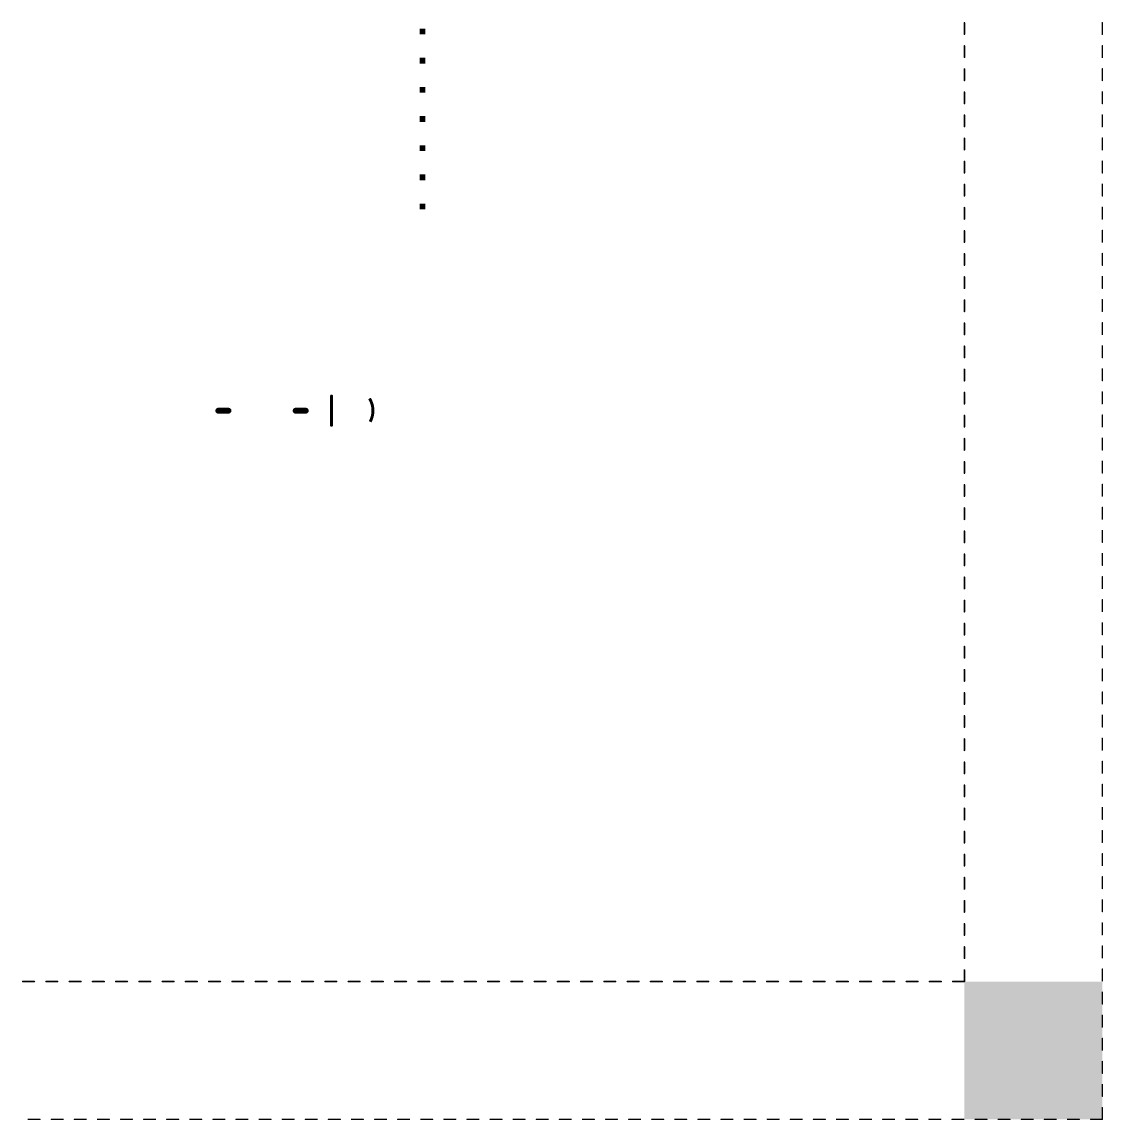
# Model space of a CAD drawing. Extents: x -59 to 133, y -55 to 137.
# Drawn here: x 38.8 to 132.9, y -55.4 to 40.2 of the extents above; entities that cross this region are included whole.
import ezdxf

# ---------------------------------------------------------------- set-up
doc = ezdxf.new("R2010")
doc.units = 0
doc.layers.add('51', color=54, linetype='CONTINUOUS')

# ---------------------------------------------------------------- blocks, each defined once
blk = doc.blocks.new('RECT')
blk.add_solid([(-0.5, -0.5), (0.5, -0.5), (-0.5, 0.5), (0.5, 0.5)])

msp = doc.modelspace()

# ---------------------------------------------------------------- linework, layer by layer
at = {"layer": '51'}
for points, const_width in [([(120.83, 39.1281), (120.83, 40.14)], 0.127), ([(132.83, 40.14), (132.83, 39.1296)], 0.127), ([(120.83, 37.1162), (120.83, 38.1281)], 0.127), ([(132.83, 38.1296), (132.83, 37.1192)], 0.127), ([(120.83, 35.1043), (120.83, 36.1162)], 0.127), ([(132.83, 36.1192), (132.83, 35.1088)], 0.127), ([(120.83, 33.0924), (120.83, 34.1043)], 0.127), ([(132.83, 34.1088), (132.83, 33.0983)], 0.127), ([(120.83, 31.0805), (120.83, 32.0924)], 0.127), ([(132.83, 32.0983), (132.83, 31.0879)], 0.127), ([(120.83, 29.0686), (120.83, 30.0805)], 0.127), ([(132.83, 30.0879), (132.83, 29.0775)], 0.127), ([(120.83, 27.0567), (120.83, 28.0686)], 0.127), ([(132.83, 28.0775), (132.83, 27.0671)], 0.127), ([(120.83, 25.0448), (120.83, 26.0567)], 0.127), ([(132.83, 26.0671), (132.83, 25.0567)], 0.127), ([(120.83, 23.0329), (120.83, 24.0448)], 0.127), ([(132.83, 24.0567), (132.83, 23.0463)], 0.127), ([(120.83, 21.021), (120.83, 22.0329)], 0.127), ([(132.83, 22.0463), (132.83, 21.0358)], 0.127), ([(120.83, 19.009), (120.83, 20.021)], 0.127), ([(132.83, 20.0358), (132.83, 19.0254)], 0.127), ([(120.83, 16.9971), (120.83, 18.009)], 0.127), ([(132.83, 18.0254), (132.83, 17.015)], 0.127), ([(120.83, 14.9852), (120.83, 15.9971)], 0.127), ([(132.83, 16.015), (132.83, 15.0046)], 0.127), ([(120.83, 12.9733), (120.83, 13.9852)], 0.127), ([(132.83, 14.0046), (132.83, 12.9942)], 0.127), ([(120.83, 10.9614), (120.83, 11.9733)], 0.127), ([(132.83, 11.9942), (132.83, 10.9838)], 0.127), ([(120.83, 8.9495), (120.83, 9.9614)], 0.127), ([(132.83, 9.9838), (132.83, 8.9733)], 0.127), ([(65.7352, 7.62), (65.7352, 5.08)], 0.254), ([(120.83, 6.9376), (120.83, 7.9495)], 0.127), ([(132.83, 7.9733), (132.83, 6.9629)], 0.127), ([(55.88, 6.35), (56.769, 6.35)], 0.508), ([(63.5, 6.35), (62.611, 6.35)], 0.508), ([(120.83, 4.9257), (120.83, 5.9376)], 0.127), ([(132.83, 5.9629), (132.83, 4.9525)], 0.127), ([(120.83, 2.9138), (120.83, 3.9257)], 0.127), ([(132.83, 3.9525), (132.83, 2.9421)], 0.127), ([(120.83, 0.9019), (120.83, 1.9138)], 0.127), ([(132.83, 1.9421), (132.83, 0.9317)], 0.127), ([(120.83, -1.11), (120.83, -0.0981)], 0.127), ([(132.83, -0.0683), (132.83, -1.0788)], 0.127), ([(120.83, -3.1219), (120.83, -2.11)], 0.127), ([(132.83, -2.0788), (132.83, -3.0892)], 0.127), ([(120.83, -5.1338), (120.83, -4.1219)], 0.127), ([(132.83, -4.0892), (132.83, -5.0996)], 0.127), ([(120.83, -7.1457), (120.83, -6.1338)], 0.127), ([(132.83, -6.0996), (132.83, -7.11)], 0.127), ([(120.83, -9.1576), (120.83, -8.1457)], 0.127), ([(132.83, -8.11), (132.83, -9.1204)], 0.127), ([(120.83, -11.1695), (120.83, -10.1576)], 0.127), ([(132.83, -10.1204), (132.83, -11.1308)], 0.127), ([(120.83, -13.1814), (120.83, -12.1695)], 0.127), ([(132.83, -12.1308), (132.83, -13.1413)], 0.127), ([(120.83, -15.1933), (120.83, -14.1814)], 0.127), ([(132.83, -14.1413), (132.83, -15.1517)], 0.127), ([(120.83, -17.2052), (120.83, -16.1933)], 0.127), ([(132.83, -16.1517), (132.83, -17.1621)], 0.127), ([(120.83, -19.2171), (120.83, -18.2052)], 0.127), ([(132.83, -18.1621), (132.83, -19.1725)], 0.127), ([(120.83, -21.229), (120.83, -20.2171)], 0.127), ([(132.83, -20.1725), (132.83, -21.1829)], 0.127), ([(120.83, -23.241), (120.83, -22.229)], 0.127), ([(132.83, -22.1829), (132.83, -23.1933)], 0.127), ([(120.83, -25.2529), (120.83, -24.241)], 0.127), ([(132.83, -24.1933), (132.83, -25.2037)], 0.127), ([(120.83, -27.2648), (120.83, -26.2529)], 0.127), ([(132.83, -26.2038), (132.83, -27.2142)], 0.127), ([(120.83, -29.2767), (120.83, -28.2648)], 0.127), ([(132.83, -28.2142), (132.83, -29.2246)], 0.127), ([(120.83, -31.2886), (120.83, -30.2767)], 0.127), ([(132.83, -30.2246), (132.83, -31.235)], 0.127), ([(120.83, -33.3005), (120.83, -32.2886)], 0.127), ([(132.83, -32.235), (132.83, -33.2454)], 0.127), ([(120.83, -35.3124), (120.83, -34.3005)], 0.127), ([(132.83, -34.2454), (132.83, -35.2558)], 0.127), ([(120.83, -37.3243), (120.83, -36.3124)], 0.127), ([(132.83, -36.2558), (132.83, -37.2662)], 0.127), ([(132.83, -38.2662), (132.83, -39.2767)], 0.127), ([(120.83, -39.3362), (120.83, -38.3243)], 0.127), ([(120.83, -41.3481), (120.83, -40.3362)], 0.127), ([(132.83, -40.2767), (132.83, -41.2871)], 0.127), ([(120.83, -43.36), (120.83, -42.3481)], 0.127), ([(132.83, -42.2871), (132.83, -43.2975)], 0.127), ([(38.8538, -43.36), (39.8776, -43.36)], 0.127), ([(40.8776, -43.36), (41.9014, -43.36)], 0.127), ([(42.9014, -43.36), (43.9252, -43.36)], 0.127), ([(44.9252, -43.36), (45.949, -43.36)], 0.127), ([(46.949, -43.36), (47.9729, -43.36)], 0.127), ([(48.9729, -43.36), (49.9967, -43.36)], 0.127), ([(50.9967, -43.36), (52.0205, -43.36)], 0.127), ([(53.0205, -43.36), (54.0443, -43.36)], 0.127), ([(55.0443, -43.36), (56.0681, -43.36)], 0.127), ([(57.0681, -43.36), (58.0919, -43.36)], 0.127), ([(59.0919, -43.36), (60.1157, -43.36)], 0.127), ([(61.1157, -43.36), (62.1395, -43.36)], 0.127), ([(63.1395, -43.36), (64.1633, -43.36)], 0.127), ([(65.1633, -43.36), (66.1871, -43.36)], 0.127), ([(67.1871, -43.36), (68.211, -43.36)], 0.127), ([(69.211, -43.36), (70.2348, -43.36)], 0.127), ([(71.2348, -43.36), (72.2586, -43.36)], 0.127), ([(73.2586, -43.36), (74.2824, -43.36)], 0.127), ([(75.2824, -43.36), (76.3062, -43.36)], 0.127), ([(77.3062, -43.36), (78.33, -43.36)], 0.127), ([(79.33, -43.36), (80.3538, -43.36)], 0.127), ([(81.3538, -43.36), (82.3776, -43.36)], 0.127), ([(83.3776, -43.36), (84.4014, -43.36)], 0.127), ([(85.4014, -43.36), (86.4252, -43.36)], 0.127), ([(87.4252, -43.36), (88.449, -43.36)], 0.127), ([(89.449, -43.36), (90.4729, -43.36)], 0.127), ([(91.4729, -43.36), (92.4967, -43.36)], 0.127), ([(93.4967, -43.36), (94.5205, -43.36)], 0.127), ([(95.5205, -43.36), (96.5443, -43.36)], 0.127), ([(97.5443, -43.36), (98.5681, -43.36)], 0.127), ([(99.5681, -43.36), (100.5919, -43.36)], 0.127), ([(101.5919, -43.36), (102.6157, -43.36)], 0.127), ([(103.6157, -43.36), (104.6395, -43.36)], 0.127), ([(105.6395, -43.36), (106.6633, -43.36)], 0.127), ([(107.6633, -43.36), (108.6871, -43.36)], 0.127), ([(109.6871, -43.36), (110.711, -43.36)], 0.127), ([(111.711, -43.36), (112.7348, -43.36)], 0.127), ([(113.7348, -43.36), (114.7586, -43.36)], 0.127), ([(115.7586, -43.36), (116.7824, -43.36)], 0.127), ([(117.7824, -43.36), (118.8062, -43.36)], 0.127), ([(119.8062, -43.36), (120.83, -43.36)], 0.127), ([(132.83, -44.2975), (132.83, -45.3079)], 0.127), ([(132.83, -46.3079), (132.83, -47.3183)], 0.127), ([(132.83, -48.3183), (132.83, -49.3287)], 0.127), ([(132.83, -50.3287), (132.83, -51.3392)], 0.127), ([(132.83, -52.3392), (132.83, -53.3496)], 0.127), ([(132.83, -54.3496), (132.83, -55.36)], 0.127), ([(40.3508, -55.36), (39.3404, -55.36)], 0.127), ([(42.3613, -55.36), (41.3508, -55.36)], 0.127), ([(44.3717, -55.36), (43.3613, -55.36)], 0.127), ([(46.3821, -55.36), (45.3717, -55.36)], 0.127), ([(48.3925, -55.36), (47.3821, -55.36)], 0.127), ([(50.4029, -55.36), (49.3925, -55.36)], 0.127), ([(52.4133, -55.36), (51.4029, -55.36)], 0.127), ([(54.4238, -55.36), (53.4133, -55.36)], 0.127), ([(56.4342, -55.36), (55.4238, -55.36)], 0.127), ([(58.4446, -55.36), (57.4342, -55.36)], 0.127), ([(60.455, -55.36), (59.4446, -55.36)], 0.127), ([(62.4654, -55.36), (61.455, -55.36)], 0.127), ([(64.4758, -55.36), (63.4654, -55.36)], 0.127), ([(66.4862, -55.36), (65.4758, -55.36)], 0.127), ([(68.4967, -55.36), (67.4862, -55.36)], 0.127), ([(70.5071, -55.36), (69.4967, -55.36)], 0.127), ([(72.5175, -55.36), (71.5071, -55.36)], 0.127), ([(74.5279, -55.36), (73.5175, -55.36)], 0.127), ([(76.5383, -55.36), (75.5279, -55.36)], 0.127), ([(78.5487, -55.36), (77.5383, -55.36)], 0.127), ([(80.5592, -55.36), (79.5487, -55.36)], 0.127), ([(82.5696, -55.36), (81.5592, -55.36)], 0.127), ([(84.58, -55.36), (83.5696, -55.36)], 0.127), ([(86.5904, -55.36), (85.58, -55.36)], 0.127), ([(88.6008, -55.36), (87.5904, -55.36)], 0.127), ([(90.6112, -55.36), (89.6008, -55.36)], 0.127), ([(92.6217, -55.36), (91.6112, -55.36)], 0.127), ([(94.6321, -55.36), (93.6217, -55.36)], 0.127), ([(96.6425, -55.36), (95.6321, -55.36)], 0.127), ([(98.6529, -55.36), (97.6425, -55.36)], 0.127), ([(100.6633, -55.36), (99.6529, -55.36)], 0.127), ([(102.6737, -55.36), (101.6633, -55.36)], 0.127), ([(104.6842, -55.36), (103.6737, -55.36)], 0.127), ([(106.6946, -55.36), (105.6842, -55.36)], 0.127), ([(108.705, -55.36), (107.6946, -55.36)], 0.127), ([(110.7154, -55.36), (109.705, -55.36)], 0.127), ([(112.7258, -55.36), (111.7154, -55.36)], 0.127), ([(114.7363, -55.36), (113.7258, -55.36)], 0.127), ([(116.7467, -55.36), (115.7363, -55.36)], 0.127), ([(118.7571, -55.36), (117.7467, -55.36)], 0.127), ([(120.7675, -55.36), (119.7571, -55.36)], 0.127), ([(122.7779, -55.36), (121.7675, -55.36)], 0.127), ([(124.7883, -55.36), (123.7779, -55.36)], 0.127), ([(126.7988, -55.36), (125.7883, -55.36)], 0.127), ([(128.8092, -55.36), (127.7988, -55.36)], 0.127), ([(130.8196, -55.36), (129.8092, -55.36)], 0.127), ([(132.83, -55.36), (131.8196, -55.36)], 0.127)]:
    msp.add_lwpolyline(points, dxfattribs=dict(at, const_width=const_width))
for points, const_width in [([(120.8618, 40.14, 1), (120.7983, 40.14)], 0.0635), ([(132.8618, 40.14, 1), (132.7983, 40.14)], 0.0635), ([(120.7983, 39.1281, 1), (120.8618, 39.1281)], 0.0635), ([(132.7983, 39.1296, 1), (132.8618, 39.1296)], 0.0635), ([(120.8618, 38.1281, 1), (120.7983, 38.1281)], 0.0635), ([(132.8618, 38.1296, 1), (132.7983, 38.1296)], 0.0635), ([(120.7983, 37.1162, 1), (120.8618, 37.1162)], 0.0635), ([(132.7983, 37.1192, 1), (132.8618, 37.1192)], 0.0635), ([(120.8618, 36.1162, 1), (120.7983, 36.1162)], 0.0635), ([(132.8618, 36.1192, 1), (132.7983, 36.1192)], 0.0635), ([(120.7983, 35.1043, 1), (120.8618, 35.1043)], 0.0635), ([(132.7983, 35.1088, 1), (132.8618, 35.1088)], 0.0635), ([(120.8618, 34.1043, 1), (120.7983, 34.1043)], 0.0635), ([(132.8618, 34.1088, 1), (132.7983, 34.1088)], 0.0635), ([(120.7983, 33.0924, 1), (120.8618, 33.0924)], 0.0635), ([(132.7983, 33.0983, 1), (132.8618, 33.0983)], 0.0635), ([(120.8618, 32.0924, 1), (120.7983, 32.0924)], 0.0635), ([(132.8618, 32.0983, 1), (132.7983, 32.0983)], 0.0635), ([(120.7983, 31.0805, 1), (120.8618, 31.0805)], 0.0635), ([(132.7983, 31.0879, 1), (132.8618, 31.0879)], 0.0635), ([(120.8618, 30.0805, 1), (120.7983, 30.0805)], 0.0635), ([(132.8618, 30.0879, 1), (132.7983, 30.0879)], 0.0635), ([(120.7983, 29.0686, 1), (120.8618, 29.0686)], 0.0635), ([(132.7983, 29.0775, 1), (132.8618, 29.0775)], 0.0635), ([(120.8618, 28.0686, 1), (120.7983, 28.0686)], 0.0635), ([(132.8618, 28.0775, 1), (132.7983, 28.0775)], 0.0635), ([(120.7983, 27.0567, 1), (120.8618, 27.0567)], 0.0635), ([(132.7983, 27.0671, 1), (132.8618, 27.0671)], 0.0635), ([(120.8618, 26.0567, 1), (120.7983, 26.0567)], 0.0635), ([(132.8618, 26.0671, 1), (132.7983, 26.0671)], 0.0635), ([(120.7983, 25.0448, 1), (120.8618, 25.0448)], 0.0635), ([(132.7983, 25.0567, 1), (132.8618, 25.0567)], 0.0635), ([(120.8618, 24.0448, 1), (120.7983, 24.0448)], 0.0635), ([(132.8618, 24.0567, 1), (132.7983, 24.0567)], 0.0635), ([(120.7983, 23.0329, 1), (120.8618, 23.0329)], 0.0635), ([(132.7983, 23.0463, 1), (132.8618, 23.0463)], 0.0635), ([(120.8618, 22.0329, 1), (120.7983, 22.0329)], 0.0635), ([(132.8618, 22.0463, 1), (132.7983, 22.0463)], 0.0635), ([(120.7983, 21.021, 1), (120.8618, 21.021)], 0.0635), ([(132.7983, 21.0358, 1), (132.8618, 21.0358)], 0.0635), ([(120.8618, 20.021, 1), (120.7983, 20.021)], 0.0635), ([(132.8618, 20.0358, 1), (132.7983, 20.0358)], 0.0635), ([(120.7983, 19.009, 1), (120.8618, 19.009)], 0.0635), ([(132.7983, 19.0254, 1), (132.8618, 19.0254)], 0.0635), ([(120.8618, 18.009, 1), (120.7983, 18.009)], 0.0635), ([(132.8618, 18.0254, 1), (132.7983, 18.0254)], 0.0635), ([(120.7983, 16.9971, 1), (120.8618, 16.9971)], 0.0635), ([(132.7983, 17.015, 1), (132.8618, 17.015)], 0.0635), ([(120.8618, 15.9971, 1), (120.7983, 15.9971)], 0.0635), ([(132.8618, 16.015, 1), (132.7983, 16.015)], 0.0635), ([(120.7983, 14.9852, 1), (120.8618, 14.9852)], 0.0635), ([(132.7983, 15.0046, 1), (132.8618, 15.0046)], 0.0635), ([(120.8618, 13.9852, 1), (120.7983, 13.9852)], 0.0635), ([(132.8618, 14.0046, 1), (132.7983, 14.0046)], 0.0635), ([(120.7983, 12.9733, 1), (120.8618, 12.9733)], 0.0635), ([(132.7983, 12.9942, 1), (132.8618, 12.9942)], 0.0635), ([(120.8618, 11.9733, 1), (120.7983, 11.9733)], 0.0635), ([(132.8618, 11.9942, 1), (132.7983, 11.9942)], 0.0635), ([(120.7983, 10.9614, 1), (120.8618, 10.9614)], 0.0635), ([(132.7983, 10.9838, 1), (132.8618, 10.9838)], 0.0635), ([(120.8618, 9.9614, 1), (120.7983, 9.9614)], 0.0635), ([(132.8618, 9.9838, 1), (132.7983, 9.9838)], 0.0635), ([(120.7983, 8.9495, 1), (120.8618, 8.9495)], 0.0635), ([(132.7983, 8.9733, 1), (132.8618, 8.9733)], 0.0635), ([(65.7987, 7.62, 1), (65.6717, 7.62)], 0.127), ([(120.8618, 7.9495, 1), (120.7983, 7.9495)], 0.0635), ([(132.8618, 7.9733, 1), (132.7983, 7.9733)], 0.0635), ([(69.342, 6.35, 0.1388), (69.0406, 7.415)], 0.254), ([(120.7983, 6.9376, 1), (120.8618, 6.9376)], 0.0635), ([(132.7983, 6.9629, 1), (132.8618, 6.9629)], 0.0635), ([(55.88, 6.477, 1), (55.88, 6.223)], 0.254), ([(56.769, 6.223, 1), (56.769, 6.477)], 0.254), ([(62.611, 6.477, 1), (62.611, 6.223)], 0.254), ([(63.5, 6.223, 1), (63.5, 6.477)], 0.254), ([(69.0991, 5.3866, 0.1241), (69.342, 6.35)], 0.254), ([(120.8618, 5.9376, 1), (120.7983, 5.9376)], 0.0635), ([(132.8618, 5.9629, 1), (132.7983, 5.9629)], 0.0635), ([(65.6717, 5.08, 1), (65.7987, 5.08)], 0.127), ([(120.7983, 4.9257, 1), (120.8618, 4.9257)], 0.0635), ([(132.7983, 4.9525, 1), (132.8618, 4.9525)], 0.0635), ([(120.8618, 3.9257, 1), (120.7983, 3.9257)], 0.0635), ([(132.8618, 3.9525, 1), (132.7983, 3.9525)], 0.0635), ([(120.7983, 2.9138, 1), (120.8618, 2.9138)], 0.0635), ([(132.7983, 2.9421, 1), (132.8618, 2.9421)], 0.0635), ([(120.8618, 1.9138, 1), (120.7983, 1.9138)], 0.0635), ([(132.8618, 1.9421, 1), (132.7983, 1.9421)], 0.0635), ([(132.7983, 0.9317, 1), (132.8618, 0.9317)], 0.0635), ([(120.7983, 0.9019, 1), (120.8618, 0.9019)], 0.0635), ([(120.8618, -0.0981, 1), (120.7983, -0.0981)], 0.0635), ([(132.8618, -0.0683, 1), (132.7983, -0.0683)], 0.0635), ([(120.7983, -1.11, 1), (120.8618, -1.11)], 0.0635), ([(132.7983, -1.0788, 1), (132.8618, -1.0788)], 0.0635), ([(120.8618, -2.11, 1), (120.7983, -2.11)], 0.0635), ([(132.8618, -2.0788, 1), (132.7983, -2.0788)], 0.0635), ([(120.7983, -3.1219, 1), (120.8618, -3.1219)], 0.0635), ([(132.7983, -3.0892, 1), (132.8618, -3.0892)], 0.0635), ([(120.8618, -4.1219, 1), (120.7983, -4.1219)], 0.0635), ([(132.8618, -4.0892, 1), (132.7983, -4.0892)], 0.0635), ([(120.7983, -5.1338, 1), (120.8618, -5.1338)], 0.0635), ([(132.7983, -5.0996, 1), (132.8618, -5.0996)], 0.0635), ([(120.8618, -6.1338, 1), (120.7983, -6.1338)], 0.0635), ([(132.8618, -6.0996, 1), (132.7983, -6.0996)], 0.0635), ([(120.7983, -7.1457, 1), (120.8618, -7.1457)], 0.0635), ([(132.7983, -7.11, 1), (132.8618, -7.11)], 0.0635), ([(120.8618, -8.1457, 1), (120.7983, -8.1457)], 0.0635), ([(132.8618, -8.11, 1), (132.7983, -8.11)], 0.0635), ([(120.7983, -9.1576, 1), (120.8618, -9.1576)], 0.0635), ([(132.7983, -9.1204, 1), (132.8618, -9.1204)], 0.0635), ([(120.8618, -10.1576, 1), (120.7983, -10.1576)], 0.0635), ([(132.8618, -10.1204, 1), (132.7983, -10.1204)], 0.0635), ([(120.7983, -11.1695, 1), (120.8618, -11.1695)], 0.0635), ([(132.7983, -11.1308, 1), (132.8618, -11.1308)], 0.0635), ([(120.8618, -12.1695, 1), (120.7983, -12.1695)], 0.0635), ([(132.8618, -12.1308, 1), (132.7983, -12.1308)], 0.0635), ([(120.7983, -13.1814, 1), (120.8618, -13.1814)], 0.0635), ([(132.7983, -13.1413, 1), (132.8618, -13.1413)], 0.0635), ([(120.8618, -14.1814, 1), (120.7983, -14.1814)], 0.0635), ([(132.8618, -14.1413, 1), (132.7983, -14.1413)], 0.0635), ([(120.7983, -15.1933, 1), (120.8618, -15.1933)], 0.0635), ([(132.7983, -15.1517, 1), (132.8618, -15.1517)], 0.0635), ([(120.8618, -16.1933, 1), (120.7983, -16.1933)], 0.0635), ([(132.8618, -16.1517, 1), (132.7983, -16.1517)], 0.0635), ([(120.7983, -17.2052, 1), (120.8618, -17.2052)], 0.0635), ([(132.7983, -17.1621, 1), (132.8618, -17.1621)], 0.0635), ([(120.8618, -18.2052, 1), (120.7983, -18.2052)], 0.0635), ([(132.8618, -18.1621, 1), (132.7983, -18.1621)], 0.0635), ([(120.7983, -19.2171, 1), (120.8618, -19.2171)], 0.0635), ([(132.7983, -19.1725, 1), (132.8618, -19.1725)], 0.0635), ([(120.8618, -20.2171, 1), (120.7983, -20.2171)], 0.0635), ([(132.8618, -20.1725, 1), (132.7983, -20.1725)], 0.0635), ([(120.7983, -21.229, 1), (120.8618, -21.229)], 0.0635), ([(132.7983, -21.1829, 1), (132.8618, -21.1829)], 0.0635), ([(120.8618, -22.229, 1), (120.7983, -22.229)], 0.0635), ([(132.8618, -22.1829, 1), (132.7983, -22.1829)], 0.0635), ([(120.7983, -23.241, 1), (120.8618, -23.241)], 0.0635), ([(132.7983, -23.1933, 1), (132.8618, -23.1933)], 0.0635), ([(120.8618, -24.241, 1), (120.7983, -24.241)], 0.0635), ([(132.8618, -24.1933, 1), (132.7983, -24.1933)], 0.0635), ([(120.7983, -25.2529, 1), (120.8618, -25.2529)], 0.0635), ([(132.7983, -25.2037, 1), (132.8618, -25.2037)], 0.0635), ([(120.8618, -26.2529, 1), (120.7983, -26.2529)], 0.0635), ([(132.8618, -26.2038, 1), (132.7983, -26.2038)], 0.0635), ([(120.7983, -27.2648, 1), (120.8618, -27.2648)], 0.0635), ([(132.7983, -27.2142, 1), (132.8618, -27.2142)], 0.0635), ([(120.8618, -28.2648, 1), (120.7983, -28.2648)], 0.0635), ([(132.8618, -28.2142, 1), (132.7983, -28.2142)], 0.0635), ([(120.7983, -29.2767, 1), (120.8618, -29.2767)], 0.0635), ([(132.7983, -29.2246, 1), (132.8618, -29.2246)], 0.0635), ([(120.8618, -30.2767, 1), (120.7983, -30.2767)], 0.0635), ([(132.8618, -30.2246, 1), (132.7983, -30.2246)], 0.0635), ([(120.7983, -31.2886, 1), (120.8618, -31.2886)], 0.0635), ([(132.7983, -31.235, 1), (132.8618, -31.235)], 0.0635), ([(120.8618, -32.2886, 1), (120.7983, -32.2886)], 0.0635), ([(132.8618, -32.235, 1), (132.7983, -32.235)], 0.0635), ([(120.7983, -33.3005, 1), (120.8618, -33.3005)], 0.0635), ([(132.7983, -33.2454, 1), (132.8618, -33.2454)], 0.0635), ([(120.8618, -34.3005, 1), (120.7983, -34.3005)], 0.0635), ([(132.8618, -34.2454, 1), (132.7983, -34.2454)], 0.0635), ([(120.7983, -35.3124, 1), (120.8618, -35.3124)], 0.0635), ([(132.7983, -35.2558, 1), (132.8618, -35.2558)], 0.0635), ([(120.8618, -36.3124, 1), (120.7983, -36.3124)], 0.0635), ([(132.8618, -36.2558, 1), (132.7983, -36.2558)], 0.0635), ([(120.7983, -37.3243, 1), (120.8618, -37.3243)], 0.0635), ([(132.7983, -37.2662, 1), (132.8618, -37.2662)], 0.0635), ([(132.8618, -38.2662, 1), (132.7983, -38.2662)], 0.0635), ([(120.8618, -38.3243, 1), (120.7983, -38.3243)], 0.0635), ([(120.7983, -39.3362, 1), (120.8618, -39.3362)], 0.0635), ([(132.7983, -39.2767, 1), (132.8618, -39.2767)], 0.0635), ([(120.8618, -40.3362, 1), (120.7983, -40.3362)], 0.0635), ([(132.8618, -40.2767, 1), (132.7983, -40.2767)], 0.0635), ([(120.7983, -41.3481, 1), (120.8618, -41.3481)], 0.0635), ([(132.7983, -41.2871, 1), (132.8618, -41.2871)], 0.0635), ([(120.8618, -42.3481, 1), (120.7983, -42.3481)], 0.0635), ([(132.8618, -42.2871, 1), (132.7983, -42.2871)], 0.0635), ([(38.8538, -43.3282, 1), (38.8538, -43.3918)], 0.0635), ([(39.8776, -43.3918, 1), (39.8776, -43.3282)], 0.0635), ([(40.8776, -43.3282, 1), (40.8776, -43.3918)], 0.0635), ([(41.9014, -43.3918, 1), (41.9014, -43.3282)], 0.0635), ([(42.9014, -43.3282, 1), (42.9014, -43.3918)], 0.0635), ([(43.9252, -43.3918, 1), (43.9252, -43.3282)], 0.0635), ([(44.9252, -43.3282, 1), (44.9252, -43.3918)], 0.0635), ([(45.949, -43.3918, 1), (45.949, -43.3282)], 0.0635), ([(46.949, -43.3282, 1), (46.949, -43.3918)], 0.0635), ([(47.9729, -43.3918, 1), (47.9729, -43.3282)], 0.0635), ([(48.9729, -43.3282, 1), (48.9729, -43.3918)], 0.0635), ([(49.9967, -43.3918, 1), (49.9967, -43.3282)], 0.0635), ([(50.9967, -43.3282, 1), (50.9967, -43.3918)], 0.0635), ([(52.0205, -43.3918, 1), (52.0205, -43.3282)], 0.0635), ([(53.0205, -43.3282, 1), (53.0205, -43.3918)], 0.0635), ([(54.0443, -43.3918, 1), (54.0443, -43.3282)], 0.0635), ([(55.0443, -43.3282, 1), (55.0443, -43.3918)], 0.0635), ([(56.0681, -43.3918, 1), (56.0681, -43.3282)], 0.0635), ([(57.0681, -43.3282, 1), (57.0681, -43.3918)], 0.0635), ([(58.0919, -43.3918, 1), (58.0919, -43.3282)], 0.0635), ([(59.0919, -43.3282, 1), (59.0919, -43.3918)], 0.0635), ([(60.1157, -43.3918, 1), (60.1157, -43.3282)], 0.0635), ([(61.1157, -43.3282, 1), (61.1157, -43.3918)], 0.0635), ([(62.1395, -43.3918, 1), (62.1395, -43.3282)], 0.0635), ([(63.1395, -43.3282, 1), (63.1395, -43.3918)], 0.0635), ([(64.1633, -43.3918, 1), (64.1633, -43.3282)], 0.0635), ([(65.1633, -43.3282, 1), (65.1633, -43.3918)], 0.0635), ([(66.1871, -43.3918, 1), (66.1871, -43.3282)], 0.0635), ([(67.1871, -43.3282, 1), (67.1871, -43.3918)], 0.0635), ([(68.211, -43.3918, 1), (68.211, -43.3282)], 0.0635), ([(69.211, -43.3282, 1), (69.211, -43.3918)], 0.0635), ([(70.2348, -43.3918, 1), (70.2348, -43.3282)], 0.0635), ([(71.2348, -43.3282, 1), (71.2348, -43.3918)], 0.0635), ([(72.2586, -43.3918, 1), (72.2586, -43.3282)], 0.0635), ([(73.2586, -43.3282, 1), (73.2586, -43.3918)], 0.0635), ([(74.2824, -43.3918, 1), (74.2824, -43.3282)], 0.0635), ([(75.2824, -43.3282, 1), (75.2824, -43.3918)], 0.0635), ([(76.3062, -43.3918, 1), (76.3062, -43.3282)], 0.0635), ([(77.3062, -43.3282, 1), (77.3062, -43.3918)], 0.0635), ([(78.33, -43.3918, 1), (78.33, -43.3282)], 0.0635), ([(79.33, -43.3282, 1), (79.33, -43.3918)], 0.0635), ([(80.3538, -43.3918, 1), (80.3538, -43.3282)], 0.0635), ([(81.3538, -43.3282, 1), (81.3538, -43.3918)], 0.0635), ([(82.3776, -43.3918, 1), (82.3776, -43.3282)], 0.0635), ([(83.3776, -43.3282, 1), (83.3776, -43.3918)], 0.0635), ([(84.4014, -43.3918, 1), (84.4014, -43.3282)], 0.0635), ([(85.4014, -43.3282, 1), (85.4014, -43.3918)], 0.0635), ([(86.4252, -43.3918, 1), (86.4252, -43.3282)], 0.0635), ([(87.4252, -43.3282, 1), (87.4252, -43.3918)], 0.0635), ([(88.449, -43.3918, 1), (88.449, -43.3282)], 0.0635), ([(89.449, -43.3282, 1), (89.449, -43.3918)], 0.0635), ([(90.4729, -43.3918, 1), (90.4729, -43.3282)], 0.0635), ([(91.4729, -43.3282, 1), (91.4729, -43.3918)], 0.0635), ([(92.4967, -43.3918, 1), (92.4967, -43.3282)], 0.0635), ([(93.4967, -43.3282, 1), (93.4967, -43.3918)], 0.0635), ([(94.5205, -43.3918, 1), (94.5205, -43.3282)], 0.0635), ([(95.5205, -43.3282, 1), (95.5205, -43.3918)], 0.0635), ([(96.5443, -43.3918, 1), (96.5443, -43.3282)], 0.0635), ([(97.5443, -43.3282, 1), (97.5443, -43.3918)], 0.0635), ([(98.5681, -43.3918, 1), (98.5681, -43.3282)], 0.0635), ([(99.5681, -43.3282, 1), (99.5681, -43.3918)], 0.0635), ([(100.5919, -43.3918, 1), (100.5919, -43.3282)], 0.0635), ([(101.5919, -43.3282, 1), (101.5919, -43.3918)], 0.0635), ([(102.6157, -43.3918, 1), (102.6157, -43.3282)], 0.0635), ([(103.6157, -43.3282, 1), (103.6157, -43.3918)], 0.0635), ([(104.6395, -43.3918, 1), (104.6395, -43.3282)], 0.0635), ([(105.6395, -43.3282, 1), (105.6395, -43.3918)], 0.0635), ([(106.6633, -43.3918, 1), (106.6633, -43.3282)], 0.0635), ([(107.6633, -43.3282, 1), (107.6633, -43.3918)], 0.0635), ([(108.6871, -43.3918, 1), (108.6871, -43.3282)], 0.0635), ([(109.6871, -43.3282, 1), (109.6871, -43.3918)], 0.0635), ([(110.711, -43.3918, 1), (110.711, -43.3282)], 0.0635), ([(111.711, -43.3282, 1), (111.711, -43.3918)], 0.0635), ([(112.7348, -43.3918, 1), (112.7348, -43.3282)], 0.0635), ([(113.7348, -43.3282, 1), (113.7348, -43.3918)], 0.0635), ([(114.7586, -43.3918, 1), (114.7586, -43.3282)], 0.0635), ([(115.7586, -43.3282, 1), (115.7586, -43.3918)], 0.0635), ([(116.7824, -43.3918, 1), (116.7824, -43.3282)], 0.0635), ([(117.7824, -43.3282, 1), (117.7824, -43.3918)], 0.0635), ([(118.8062, -43.3918, 1), (118.8062, -43.3282)], 0.0635), ([(119.8062, -43.3282, 1), (119.8062, -43.3918)], 0.0635), ([(120.7983, -43.36, 1), (120.8618, -43.36)], 0.0635), ([(120.83, -43.3918, 1), (120.83, -43.3282)], 0.0635), ([(132.7983, -43.2975, 1), (132.8618, -43.2975)], 0.0635), ([(132.8618, -44.2975, 1), (132.7983, -44.2975)], 0.0635), ([(132.7983, -45.3079, 1), (132.8618, -45.3079)], 0.0635), ([(132.8618, -46.3079, 1), (132.7983, -46.3079)], 0.0635), ([(132.7983, -47.3183, 1), (132.8618, -47.3183)], 0.0635), ([(132.8618, -48.3183, 1), (132.7983, -48.3183)], 0.0635), ([(132.7983, -49.3287, 1), (132.8618, -49.3287)], 0.0635), ([(132.8618, -50.3287, 1), (132.7983, -50.3287)], 0.0635), ([(132.7983, -51.3392, 1), (132.8618, -51.3392)], 0.0635), ([(132.8618, -52.3392, 1), (132.7983, -52.3392)], 0.0635), ([(132.7983, -53.3496, 1), (132.8618, -53.3496)], 0.0635), ([(132.8618, -54.3496, 1), (132.7983, -54.3496)], 0.0635), ([(39.3404, -55.3282, 1), (39.3404, -55.3918)], 0.0635), ([(40.3508, -55.3918, 1), (40.3508, -55.3282)], 0.0635), ([(41.3508, -55.3282, 1), (41.3508, -55.3918)], 0.0635), ([(42.3613, -55.3918, 1), (42.3613, -55.3282)], 0.0635), ([(43.3613, -55.3282, 1), (43.3613, -55.3918)], 0.0635), ([(44.3717, -55.3918, 1), (44.3717, -55.3282)], 0.0635), ([(45.3717, -55.3282, 1), (45.3717, -55.3918)], 0.0635), ([(46.3821, -55.3918, 1), (46.3821, -55.3282)], 0.0635), ([(47.3821, -55.3282, 1), (47.3821, -55.3918)], 0.0635), ([(48.3925, -55.3918, 1), (48.3925, -55.3282)], 0.0635), ([(49.3925, -55.3282, 1), (49.3925, -55.3918)], 0.0635), ([(50.4029, -55.3918, 1), (50.4029, -55.3282)], 0.0635), ([(51.4029, -55.3282, 1), (51.4029, -55.3918)], 0.0635), ([(52.4133, -55.3918, 1), (52.4133, -55.3282)], 0.0635), ([(53.4133, -55.3282, 1), (53.4133, -55.3918)], 0.0635), ([(54.4238, -55.3918, 1), (54.4238, -55.3282)], 0.0635), ([(55.4238, -55.3282, 1), (55.4238, -55.3918)], 0.0635), ([(56.4342, -55.3918, 1), (56.4342, -55.3282)], 0.0635), ([(57.4342, -55.3282, 1), (57.4342, -55.3918)], 0.0635), ([(58.4446, -55.3918, 1), (58.4446, -55.3282)], 0.0635), ([(59.4446, -55.3282, 1), (59.4446, -55.3918)], 0.0635), ([(60.455, -55.3918, 1), (60.455, -55.3282)], 0.0635), ([(61.455, -55.3282, 1), (61.455, -55.3918)], 0.0635), ([(62.4654, -55.3918, 1), (62.4654, -55.3282)], 0.0635), ([(63.4654, -55.3282, 1), (63.4654, -55.3918)], 0.0635), ([(64.4758, -55.3918, 1), (64.4758, -55.3282)], 0.0635), ([(65.4758, -55.3282, 1), (65.4758, -55.3918)], 0.0635), ([(66.4862, -55.3918, 1), (66.4862, -55.3282)], 0.0635), ([(67.4862, -55.3282, 1), (67.4862, -55.3918)], 0.0635), ([(68.4967, -55.3918, 1), (68.4967, -55.3282)], 0.0635), ([(69.4967, -55.3282, 1), (69.4967, -55.3918)], 0.0635), ([(70.5071, -55.3918, 1), (70.5071, -55.3282)], 0.0635), ([(71.5071, -55.3282, 1), (71.5071, -55.3918)], 0.0635), ([(72.5175, -55.3918, 1), (72.5175, -55.3282)], 0.0635), ([(73.5175, -55.3282, 1), (73.5175, -55.3918)], 0.0635), ([(74.5279, -55.3918, 1), (74.5279, -55.3282)], 0.0635), ([(75.5279, -55.3282, 1), (75.5279, -55.3918)], 0.0635), ([(76.5383, -55.3918, 1), (76.5383, -55.3282)], 0.0635), ([(77.5383, -55.3282, 1), (77.5383, -55.3918)], 0.0635), ([(78.5487, -55.3918, 1), (78.5487, -55.3282)], 0.0635), ([(79.5487, -55.3282, 1), (79.5487, -55.3918)], 0.0635), ([(80.5592, -55.3918, 1), (80.5592, -55.3282)], 0.0635), ([(81.5592, -55.3282, 1), (81.5592, -55.3918)], 0.0635), ([(82.5696, -55.3918, 1), (82.5696, -55.3282)], 0.0635), ([(83.5696, -55.3282, 1), (83.5696, -55.3918)], 0.0635), ([(84.58, -55.3918, 1), (84.58, -55.3282)], 0.0635), ([(85.58, -55.3282, 1), (85.58, -55.3918)], 0.0635), ([(86.5904, -55.3918, 1), (86.5904, -55.3282)], 0.0635), ([(87.5904, -55.3282, 1), (87.5904, -55.3918)], 0.0635), ([(88.6008, -55.3918, 1), (88.6008, -55.3282)], 0.0635), ([(89.6008, -55.3282, 1), (89.6008, -55.3918)], 0.0635), ([(90.6112, -55.3918, 1), (90.6112, -55.3282)], 0.0635), ([(91.6112, -55.3282, 1), (91.6112, -55.3918)], 0.0635), ([(92.6217, -55.3918, 1), (92.6217, -55.3282)], 0.0635), ([(93.6217, -55.3282, 1), (93.6217, -55.3918)], 0.0635), ([(94.6321, -55.3918, 1), (94.6321, -55.3282)], 0.0635), ([(95.6321, -55.3282, 1), (95.6321, -55.3918)], 0.0635), ([(96.6425, -55.3918, 1), (96.6425, -55.3282)], 0.0635), ([(97.6425, -55.3282, 1), (97.6425, -55.3918)], 0.0635), ([(98.6529, -55.3918, 1), (98.6529, -55.3282)], 0.0635), ([(99.6529, -55.3282, 1), (99.6529, -55.3918)], 0.0635), ([(100.6633, -55.3918, 1), (100.6633, -55.3282)], 0.0635), ([(101.6633, -55.3282, 1), (101.6633, -55.3918)], 0.0635), ([(102.6737, -55.3918, 1), (102.6737, -55.3282)], 0.0635), ([(103.6737, -55.3282, 1), (103.6737, -55.3918)], 0.0635), ([(104.6842, -55.3918, 1), (104.6842, -55.3282)], 0.0635), ([(105.6842, -55.3282, 1), (105.6842, -55.3918)], 0.0635), ([(106.6946, -55.3918, 1), (106.6946, -55.3282)], 0.0635), ([(107.6946, -55.3282, 1), (107.6946, -55.3918)], 0.0635), ([(108.705, -55.3918, 1), (108.705, -55.3282)], 0.0635), ([(109.705, -55.3282, 1), (109.705, -55.3918)], 0.0635), ([(110.7154, -55.3918, 1), (110.7154, -55.3282)], 0.0635), ([(111.7154, -55.3282, 1), (111.7154, -55.3918)], 0.0635), ([(112.7258, -55.3918, 1), (112.7258, -55.3282)], 0.0635), ([(113.7258, -55.3282, 1), (113.7258, -55.3918)], 0.0635), ([(114.7363, -55.3918, 1), (114.7363, -55.3282)], 0.0635), ([(115.7363, -55.3282, 1), (115.7363, -55.3918)], 0.0635), ([(116.7467, -55.3918, 1), (116.7467, -55.3282)], 0.0635), ([(117.7467, -55.3282, 1), (117.7467, -55.3918)], 0.0635), ([(118.7571, -55.3918, 1), (118.7571, -55.3282)], 0.0635), ([(119.7571, -55.3282, 1), (119.7571, -55.3918)], 0.0635), ([(120.7675, -55.3918, 1), (120.7675, -55.3282)], 0.0635), ([(121.7675, -55.3282, 1), (121.7675, -55.3918)], 0.0635), ([(122.7779, -55.3918, 1), (122.7779, -55.3282)], 0.0635), ([(123.7779, -55.3282, 1), (123.7779, -55.3918)], 0.0635), ([(124.7883, -55.3918, 1), (124.7883, -55.3282)], 0.0635), ([(125.7883, -55.3282, 1), (125.7883, -55.3918)], 0.0635), ([(126.7988, -55.3918, 1), (126.7988, -55.3282)], 0.0635), ([(127.7988, -55.3282, 1), (127.7988, -55.3918)], 0.0635), ([(128.8092, -55.3918, 1), (128.8092, -55.3282)], 0.0635), ([(129.8092, -55.3282, 1), (129.8092, -55.3918)], 0.0635), ([(130.8196, -55.3918, 1), (130.8196, -55.3282)], 0.0635), ([(131.8196, -55.3282, 1), (131.8196, -55.3918)], 0.0635), ([(132.7983, -55.36, 1), (132.8618, -55.36)], 0.0635), ([(132.83, -55.3918, 1), (132.83, -55.3282)], 0.0635)]:
    msp.add_lwpolyline(points, format="xyb", dxfattribs=dict(at, const_width=const_width))

# ---------------------------------------------------------------- block references
at = {"layer": '51', "xscale": 0.508, "yscale": 0.508, "rotation": 90}
for p in [(73.66, 39.37), (73.66, 36.83), (73.66, 34.29), (73.66, 31.75), (73.66, 29.21), (73.66, 26.67), (73.66, 24.13)]:
    msp.add_blockref('RECT', p, dxfattribs=at)
at = {"layer": '51', "xscale": 12, "yscale": 12}
msp.add_blockref('RECT', (126.83, -49.36), dxfattribs=at)

doc.saveas('drawing.dxf')
